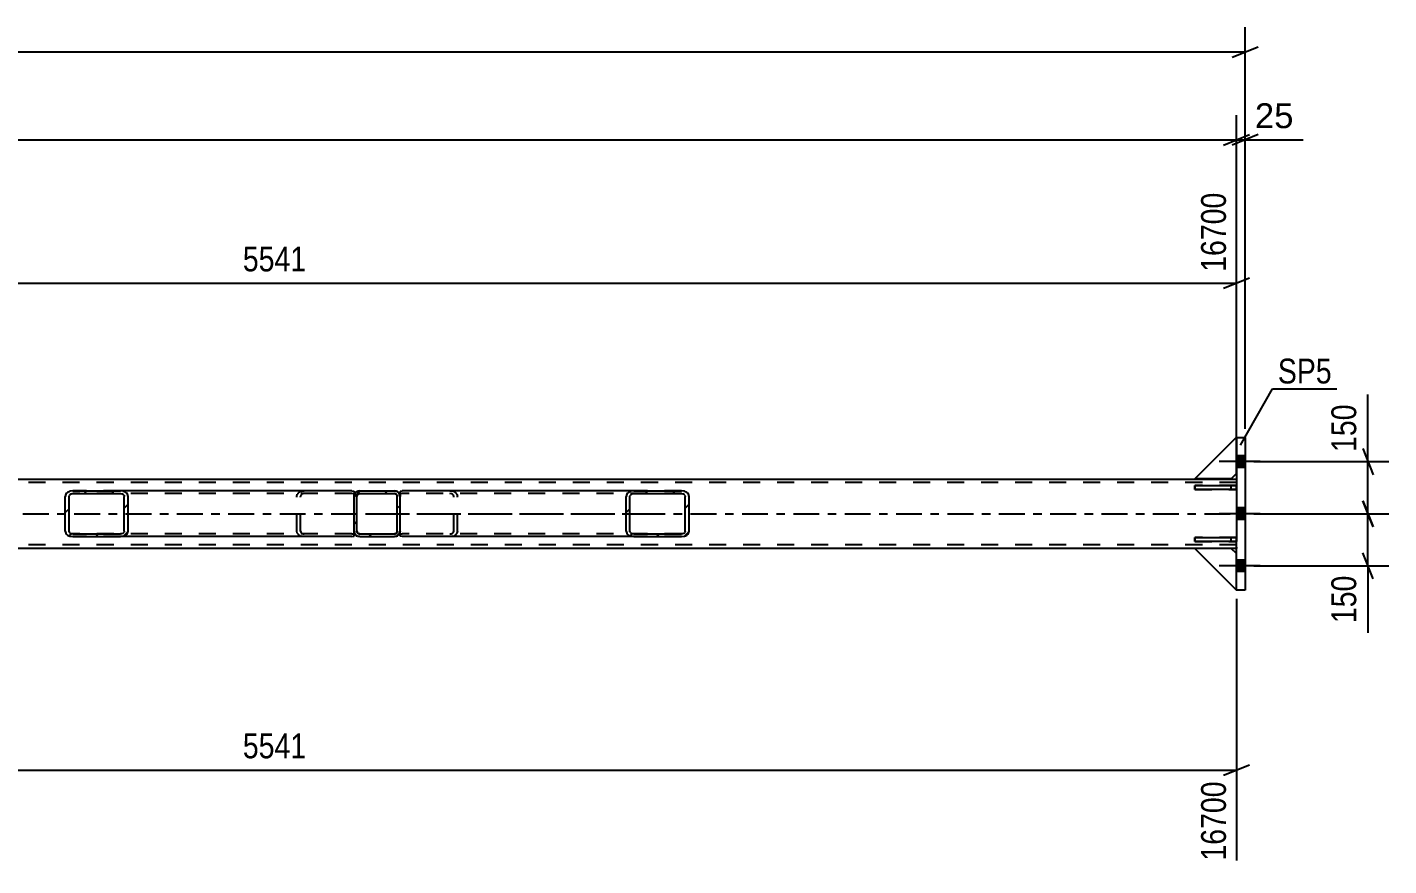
# Model space of a CAD drawing. Header units: millimetres. Extents: x 0 to 1189, y 0 to 841.
# Drawn here: x 526.8 to 683.6, y 331.2 to 427.9 of the extents above; entities that cross this region are included whole.
import ezdxf

# ---------------------------------------------------------------- set-up
doc = ezdxf.new("R2010")
doc.units = ezdxf.units.MM
doc.linetypes.add('DXK_LINE_DOT2', pattern=[3.9198, 1.9599, -1.9599])
doc.linetypes.add('DXK_LINE_DOT3', pattern=[5.9187, 2.979, -0.9799, 0.9799, -0.9799])
doc.styles.add('Arial', font='ARIAL.TTF', dxfattribs={"height": 0.2})
doc.styles.add('Arial Narrow', font='ARIALN.TTF', dxfattribs={"height": 0.2})

# ---------------------------------------------------------------- blocks, each defined once
blk = doc.blocks.new('Part-761554047-2787 - 2746')
at = {"color": 7, "linetype": 'DXK_LINE_DOT2'}
for p, q in [((665.47, 367.79), (661.27, 367.79)), ((661.27, 367.79), (666.07, 362.99)), ((666.07, 367.19), (665.47, 367.79)), ((666.07, 362.99), (666.07, 367.19))]:
    blk.add_line(p, q, dxfattribs=at)
blk = doc.blocks.new('Part-761554047-2777 - 2746')
at = {"color": 2, "linetype": 'Continuous'}
for p, q in [((76.43, 375.79), (666.07, 375.79)), ((661.27, 367.79), (76.43, 367.79)), ((666.07, 367.79), (665.47, 367.79))]:
    blk.add_line(p, q, dxfattribs=at)
at = {"color": 7, "linetype": 'DXK_LINE_DOT2'}
for p, q in [((666.07, 375.39), (76.43, 375.39)), ((666.07, 375.79), (666.07, 367.79)), ((666.07, 368.19), (76.43, 368.19)), ((665.47, 367.79), (661.27, 367.79))]:
    blk.add_line(p, q, dxfattribs=at)
at = {"color": 7, "linetype": 'DXK_LINE_DOT3'}
blk.add_line((76.43, 371.79), (666.07, 371.79), dxfattribs=at)
blk = doc.blocks.new('Part-761554047-2781 - 2746')
at = {"color": 7, "linetype": 'DXK_LINE_DOT2'}
for p, q in [((665.47, 367.79), (661.27, 367.79)), ((661.27, 367.79), (666.07, 362.99)), ((666.07, 367.19), (665.47, 367.79)), ((666.07, 362.99), (666.07, 367.19))]:
    blk.add_line(p, q, dxfattribs=at)
blk = doc.blocks.new('Part-761554047-2784 - 2746')
at = {"color": 2, "linetype": 'Continuous'}
for p, q in [((665.47, 367.79), (661.27, 367.79)), ((661.27, 367.79), (666.07, 362.99)), ((666.07, 367.19), (665.47, 367.79))]:
    blk.add_line(p, q, dxfattribs=at)
at = {"color": 7, "linetype": 'DXK_LINE_DOT2'}
for p, q in [((666.07, 367.19), (666.07, 367.19)), ((666.07, 367.19), (666.07, 367.19)), ((666.07, 362.99), (666.07, 367.19)), ((666.07, 362.99), (666.07, 362.99)), ((666.07, 362.99), (666.07, 362.99))]:
    blk.add_line(p, q, dxfattribs=at)
blk = doc.blocks.new('Part-761554047-2790 - 2746')
at = {"color": 7, "linetype": 'DXK_LINE_DOT2'}
for p, q in [((661.27, 375.82), (666.07, 380.62)), ((666.07, 380.62), (666.07, 376.42)), ((665.47, 375.82), (661.27, 375.82)), ((666.07, 376.42), (665.47, 375.82))]:
    blk.add_line(p, q, dxfattribs=at)
blk = doc.blocks.new('Part-761554047-2793 - 2746')
at = {"color": 2, "linetype": 'Continuous'}
for p, q in [((661.27, 375.82), (666.07, 380.62)), ((666.07, 380.62), (666.07, 380.59)), ((665.47, 375.82), (661.27, 375.82)), ((666.07, 376.42), (665.47, 375.82))]:
    blk.add_line(p, q, dxfattribs=at)
at = {"color": 7, "linetype": 'DXK_LINE_DOT2'}
for q in [(666.07, 380.59), (666.07, 376.42), (666.07, 376.42)]:
    blk.add_line((666.07, 376.42), q, dxfattribs=at)
blk = doc.blocks.new('Part-761554047-2796 - 2746')
at = {"color": 7, "linetype": 'DXK_LINE_DOT2'}
for p, q in [((661.27, 375.82), (666.07, 380.62)), ((666.07, 380.62), (666.07, 376.42)), ((665.47, 375.82), (661.27, 375.82)), ((666.07, 376.42), (665.47, 375.82))]:
    blk.add_line(p, q, dxfattribs=at)
blk = doc.blocks.new('Part-761554047-2797 - 2746')
at = {"color": 7, "linetype": 'DXK_LINE_DOT2'}
for p, q in [((666.07, 375.06), (661.27, 375.06)), ((661.27, 375.06), (661.27, 374.58)), ((665.47, 374.58), (665.47, 375.06)), ((666.07, 374.58), (666.07, 375.06)), ((661.27, 374.58), (666.07, 374.58))]:
    blk.add_line(p, q, dxfattribs=at)
blk = doc.blocks.new('Part-761554047-2798 - 2746')
at = {"color": 7, "linetype": 'DXK_LINE_DOT2'}
for p, q in [((666.07, 369.06), (661.27, 369.06)), ((661.27, 369.06), (661.27, 368.58)), ((665.47, 368.58), (665.47, 369.06)), ((666.07, 368.58), (666.07, 369.06)), ((661.27, 368.58), (666.07, 368.58))]:
    blk.add_line(p, q, dxfattribs=at)
blk = doc.blocks.new('Part-761554047-2799 - 2746')
at = {"color": 2, "linetype": 'Continuous'}
for p, q in [((661.27, 374.58), (661.27, 375.06)), ((661.27, 375.06), (666.07, 375.06)), ((666.07, 375.06), (666.07, 374.58)), ((666.07, 374.58), (661.27, 374.58))]:
    blk.add_line(p, q, dxfattribs=at)
at = {"color": 7, "linetype": 'DXK_LINE_DOT2'}
blk.add_line((665.47, 374.58), (665.47, 375.06), dxfattribs=at)
blk = doc.blocks.new('Part-761554047-2800 - 2746')
at = {"color": 2, "linetype": 'Continuous'}
for p, q in [((661.27, 368.58), (661.27, 369.06)), ((661.27, 369.06), (666.07, 369.06)), ((666.07, 369.06), (666.07, 368.58)), ((666.07, 368.58), (661.27, 368.58))]:
    blk.add_line(p, q, dxfattribs=at)
at = {"color": 7, "linetype": 'DXK_LINE_DOT2'}
blk.add_line((665.47, 368.58), (665.47, 369.06), dxfattribs=at)
blk = doc.blocks.new('Bolt-761554047-2803 - 2746')
at = {"linetype": 'Continuous'}
for points in [[(666.07, 378.45), (666.07, 377.13), (667.07, 377.13), (667.07, 378.45)], [(666.07, 378.45), (666.07, 377.13), (667.07, 377.13), (667.07, 378.45)], [(666.07, 378.45), (666.07, 377.13), (667.07, 377.13), (667.07, 378.45)], [(666.07, 378.45), (666.07, 377.13), (667.07, 377.13), (667.07, 378.45)], [(666.07, 372.45), (666.07, 371.13), (667.07, 371.13), (667.07, 372.45)], [(666.07, 372.45), (666.07, 371.13), (667.07, 371.13), (667.07, 372.45)], [(666.07, 366.45), (666.07, 365.13), (667.07, 365.13), (667.07, 366.45)], [(666.07, 366.45), (666.07, 365.13), (667.07, 365.13), (667.07, 366.45)], [(666.07, 366.45), (666.07, 365.13), (667.07, 365.13), (667.07, 366.45)], [(666.07, 366.45), (666.07, 365.13), (667.07, 365.13), (667.07, 366.45)]]:
    blk.add_hatch(color=1, dxfattribs=at).paths.add_polyline_path(points)
at = {"color": 1, "linetype": 'Continuous'}
for p, q in [((667.07, 378.45), (666.07, 378.45)), ((667.07, 378.45), (666.07, 378.45)), ((667.07, 378.45), (666.07, 378.45)), ((667.07, 378.45), (666.07, 378.45)), ((668.83, 377.79), (664.07, 377.79)), ((668.83, 377.79), (664.07, 377.79)), ((668.83, 377.79), (664.07, 377.79)), ((668.83, 377.79), (664.07, 377.79)), ((667.07, 377.13), (666.07, 377.13)), ((667.07, 377.13), (666.07, 377.13)), ((667.07, 377.13), (666.07, 377.13)), ((667.07, 377.13), (666.07, 377.13)), ((668.83, 371.79), (664.07, 371.79)), ((668.83, 371.79), (664.07, 371.79)), ((667.07, 372.45), (666.07, 372.45)), ((667.07, 372.45), (666.07, 372.45)), ((667.07, 371.13), (666.07, 371.13)), ((667.07, 371.13), (666.07, 371.13)), ((668.83, 365.79), (664.07, 365.79)), ((668.83, 365.79), (664.07, 365.79)), ((668.83, 365.79), (664.07, 365.79)), ((668.83, 365.79), (664.07, 365.79)), ((667.07, 366.45), (666.07, 366.45)), ((667.07, 366.45), (666.07, 366.45)), ((667.07, 366.45), (666.07, 366.45)), ((667.07, 366.45), (666.07, 366.45)), ((667.07, 365.13), (666.07, 365.13)), ((667.07, 365.13), (666.07, 365.13)), ((667.07, 365.13), (666.07, 365.13)), ((667.07, 365.13), (666.07, 365.13))]:
    blk.add_line(p, q, dxfattribs=at)
blk = doc.blocks.new('Part-761554047-2809 - 2746')
at = {"color": 2, "linetype": 'Continuous'}
for p, q in [((666.07, 380.59), (666.07, 375.06)), ((666.07, 380.59), (667.07, 380.59)), ((667.07, 380.59), (667.07, 362.99)), ((666.07, 374.58), (666.07, 369.06)), ((666.07, 362.99), (666.07, 368.58)), ((667.07, 362.99), (666.07, 362.99))]:
    blk.add_line(p, q, dxfattribs=at)
at = {"color": 7, "linetype": 'DXK_LINE_DOT2'}
for p, q in [((666.07, 375.06), (666.07, 374.58)), ((666.07, 368.58), (666.07, 369.06))]:
    blk.add_line(p, q, dxfattribs=at)
blk = doc.blocks.new('Part-761554047-2849 - 2746')
at = {"linetype": 'Continuous'}
h = blk.add_hatch(dxfattribs=at)
h.set_pattern_fill('', scale=0.7, style=0, pattern_type=0)
h.set_pattern_definition([(45, (602.4679, 369.1973), (-1.57154, 1.57154), [])])
h.paths.add_polyline_path([(602.13, 369.15), (602.47, 369.2), (602.75, 369.34), (602.94, 369.54), (603.01, 369.79), (603.01, 373.79), (602.94, 374.03), (602.75, 374.24), (602.47, 374.38), (602.13, 374.43), (596.64, 374.43), (596.3, 374.38), (596.02, 374.24), (595.83, 374.03), (595.76, 373.79), (595.76, 369.79), (595.83, 369.54), (596.02, 369.34), (596.3, 369.2), (596.64, 369.15)])
h.paths.add_polyline_path([(596.47, 369.49), (596.33, 369.56), (596.23, 369.67), (596.2, 369.79), (596.2, 373.79), (596.23, 373.91), (596.33, 374.01), (596.47, 374.08), (596.64, 374.11), (602.13, 374.11), (602.3, 374.08), (602.44, 374.01), (602.54, 373.91), (602.57, 373.79), (602.57, 369.79), (602.54, 369.67), (602.44, 369.56), (602.3, 369.49), (602.13, 369.47), (596.64, 369.47)])
at = {"color": 2, "linetype": 'Continuous'}
for p, q in [((569.71, 374.39), (569.97, 374.43)), ((569.71, 374.39), (569.71, 373.79)), ((596.64, 374.43), (569.97, 374.43)), ((595.83, 374.03), (595.76, 373.79)), ((595.76, 369.79), (595.76, 373.79)), ((596.2, 373.79), (596.23, 373.91)), ((596.2, 369.79), (596.2, 373.79)), ((596.64, 374.43), (596.3, 374.38)), ((596.47, 374.08), (596.64, 374.11)), ((596.64, 374.43), (602.13, 374.43)), ((596.64, 374.11), (602.13, 374.11)), ((602.47, 374.38), (602.13, 374.43)), ((602.13, 374.11), (602.3, 374.08)), ((602.54, 373.91), (602.57, 373.79)), ((602.57, 369.79), (602.57, 373.79)), ((603.01, 373.79), (602.94, 374.03)), ((603.01, 369.79), (603.01, 373.79)), ((569.71, 369.2), (569.71, 369.79)), ((569.71, 369.19), (569.71, 369.2)), ((569.97, 369.15), (569.71, 369.19)), ((596.64, 369.15), (569.97, 369.15)), ((595.76, 369.79), (595.83, 369.54)), ((596.23, 369.67), (596.2, 369.79)), ((596.3, 369.2), (596.64, 369.15)), ((596.64, 369.47), (596.47, 369.49)), ((596.64, 369.47), (602.13, 369.47)), ((596.64, 369.15), (602.13, 369.15)), ((602.3, 369.49), (602.13, 369.47)), ((602.13, 369.15), (602.47, 369.2)), ((602.57, 369.79), (602.54, 369.67)), ((602.94, 369.54), (603.01, 369.79))]:
    blk.add_line(p, q, dxfattribs=at)
at = {"color": 7, "linetype": 'DXK_LINE_DOT2'}
for p, q in [((569.71, 374.39), (569.71, 374.04)), ((569.8, 374.08), (569.71, 374.04)), ((569.71, 369.34), (569.71, 373.79)), ((569.97, 374.11), (569.8, 374.08)), ((602.13, 374.11), (569.97, 374.11)), ((575.46, 374.43), (575.8, 374.38)), ((575.63, 374.08), (575.46, 374.11)), ((575.9, 373.79), (575.87, 373.91)), ((575.9, 369.79), (575.9, 373.79)), ((576.27, 374.03), (576.34, 373.79)), ((576.34, 369.79), (576.34, 373.79)), ((602.13, 374.43), (596.64, 374.43)), ((569.71, 369.54), (569.8, 369.49)), ((569.8, 369.49), (569.97, 369.47)), ((602.13, 369.47), (569.97, 369.47)), ((575.46, 369.47), (575.63, 369.49)), ((575.8, 369.2), (575.46, 369.15)), ((575.87, 369.67), (575.9, 369.79)), ((576.34, 369.79), (576.27, 369.54)), ((602.13, 369.15), (596.64, 369.15))]:
    blk.add_line(p, q, dxfattribs=at)
at = {"color": 7, "linetype": 'DXK_LINE_DOT3'}
blk.add_line((565.86, 371.79), (599.39, 371.79), dxfattribs=at)
at = {"color": 7, "linetype": 'DXK_LINE_DOT2'}
for centre, radius, start, end in [((575.53, 373.7), 0.401, 32.4104, 75.4453), ((575.59, 373.6), 0.802, 32.4104, 75.4453), ((575.53, 369.88), 0.401, 284.5547, 327.5896), ((575.59, 369.97), 0.802, 284.5547, 327.5896)]:
    blk.add_arc(centre, radius, start, end, dxfattribs=at)
at = {"color": 2, "linetype": 'Continuous'}
for centre, radius, start, end in [((596.51, 373.6), 0.802, 104.5547, 147.5896), ((596.57, 373.7), 0.401, 104.5547, 147.5896), ((602.2, 373.7), 0.401, 32.4104, 75.4453), ((602.27, 373.6), 0.802, 32.4104, 75.4453), ((596.51, 369.97), 0.802, 212.4104, 255.4453), ((596.57, 369.88), 0.401, 212.4104, 255.4453), ((602.2, 369.88), 0.401, 284.5547, 327.5896), ((602.27, 369.97), 0.802, 284.5547, 327.5896)]:
    blk.add_arc(centre, radius, start, end, dxfattribs=at)
blk = doc.blocks.new('Part-761554047-2855 - 2746')
at = {"linetype": 'Continuous'}
h = blk.add_hatch(dxfattribs=at)
h.set_pattern_fill('', scale=0.7, style=0, pattern_type=0)
h.set_pattern_definition([(45, (569.3167, 369.1973), (-1.57154, 1.57154), [])])
h.paths.add_polyline_path([(569.07, 369.15), (569.32, 369.2), (569.52, 369.34), (569.66, 369.54), (569.71, 369.79), (569.71, 373.79), (569.66, 374.03), (569.52, 374.24), (569.32, 374.38), (569.07, 374.43), (565.07, 374.43), (564.83, 374.38), (564.62, 374.24), (564.48, 374.03), (564.43, 373.79), (564.43, 369.79), (564.48, 369.54), (564.62, 369.34), (564.83, 369.2), (565.07, 369.15)])
h.paths.add_polyline_path([(564.95, 369.49), (564.85, 369.56), (564.78, 369.67), (564.75, 369.79), (564.75, 373.79), (564.78, 373.91), (564.85, 374.01), (564.95, 374.08), (565.07, 374.11), (569.07, 374.11), (569.19, 374.08), (569.3, 374.01), (569.37, 373.91), (569.39, 373.79), (569.39, 369.79), (569.37, 369.67), (569.3, 369.56), (569.19, 369.49), (569.07, 369.47), (565.07, 369.47)])
at = {"color": 7, "linetype": 'DXK_LINE_DOT2'}
for p, q in [((564.43, 373.79), (564.48, 374.03)), ((564.43, 369.79), (564.43, 373.79)), ((564.78, 373.91), (564.75, 373.79)), ((564.75, 369.79), (564.75, 373.79)), ((564.83, 374.38), (565.07, 374.43)), ((565.07, 374.11), (564.95, 374.08)), ((565.07, 374.43), (569.07, 374.43)), ((565.07, 374.11), (569.07, 374.11)), ((569.07, 374.43), (569.32, 374.38)), ((569.19, 374.08), (569.07, 374.11)), ((569.39, 373.79), (569.37, 373.91)), ((569.39, 369.79), (569.39, 373.79)), ((569.66, 374.03), (569.71, 373.79)), ((569.71, 369.79), (569.71, 373.79)), ((564.48, 369.54), (564.43, 369.79)), ((564.75, 369.79), (564.78, 369.67)), ((565.07, 369.15), (564.83, 369.2)), ((564.95, 369.49), (565.07, 369.47)), ((565.07, 369.47), (569.07, 369.47)), ((565.07, 369.15), (569.07, 369.15)), ((569.07, 369.47), (569.19, 369.49)), ((569.32, 369.2), (569.07, 369.15)), ((569.37, 369.67), (569.39, 369.79)), ((569.71, 369.79), (569.66, 369.54))]:
    blk.add_line(p, q, dxfattribs=at)
at = {"color": 2, "linetype": 'Continuous'}
for p, q in [((564.48, 374.03), (564.43, 373.79)), ((564.43, 369.79), (564.43, 373.79)), ((564.75, 373.79), (564.78, 373.91)), ((564.75, 369.79), (564.75, 373.79)), ((565.07, 374.43), (564.83, 374.38)), ((564.95, 374.08), (565.07, 374.11)), ((565.07, 374.43), (569.07, 374.43)), ((565.07, 374.11), (569.07, 374.11)), ((569.32, 374.38), (569.07, 374.43)), ((569.07, 374.11), (569.19, 374.08)), ((569.37, 373.91), (569.39, 373.79)), ((569.39, 369.79), (569.39, 373.79)), ((569.71, 373.79), (569.66, 374.03)), ((569.71, 369.79), (569.71, 373.79)), ((564.43, 369.79), (564.48, 369.54)), ((564.78, 369.67), (564.75, 369.79)), ((564.83, 369.2), (565.07, 369.15)), ((565.07, 369.47), (564.95, 369.49)), ((565.07, 369.47), (569.07, 369.47)), ((565.07, 369.15), (569.07, 369.15)), ((569.19, 369.49), (569.07, 369.47)), ((569.07, 369.15), (569.32, 369.2)), ((569.39, 369.79), (569.37, 369.67)), ((569.66, 369.54), (569.71, 369.79))]:
    blk.add_line(p, q, dxfattribs=at)
at = {"color": 7, "linetype": 'DXK_LINE_DOT3'}
blk.add_line((567.07, 371.79), (567.07, 371.79), dxfattribs=at)
at = {"color": 7, "linetype": 'DXK_LINE_DOT2'}
for centre, radius, start, end in [((565.07, 373.79), 0.64, 112.5, 157.5), ((565.07, 373.79), 0.32, 112.5, 157.5), ((569.07, 373.79), 0.32, 22.5, 67.5), ((569.07, 373.79), 0.64, 22.5, 67.5), ((565.07, 369.79), 0.64, 202.5, 247.5), ((565.07, 369.79), 0.32, 202.5, 247.5), ((569.07, 369.79), 0.32, 292.5, 337.5), ((569.07, 369.79), 0.64, 292.5, 337.5)]:
    blk.add_arc(centre, radius, start, end, dxfattribs=at)
at = {"color": 2, "linetype": 'Continuous'}
for centre, radius, start, end in [((565.07, 373.79), 0.64, 112.5, 157.5), ((565.07, 373.79), 0.32, 112.5, 157.5), ((569.07, 373.79), 0.32, 22.5, 67.5), ((569.07, 373.79), 0.64, 22.5, 67.5), ((565.07, 369.79), 0.64, 202.5, 247.5), ((565.07, 369.79), 0.32, 202.5, 247.5), ((569.07, 369.79), 0.32, 292.5, 337.5), ((569.07, 369.79), 0.64, 292.5, 337.5)]:
    blk.add_arc(centre, radius, start, end, dxfattribs=at)
blk = doc.blocks.new('Part-761554047-2874 - 2746')
at = {"linetype": 'Continuous'}
h = blk.add_hatch(dxfattribs=at)
h.set_pattern_fill('', scale=0.7, style=0, pattern_type=0)
h.set_pattern_definition([(45, (537.839, 369.1973), (-1.57154, 1.57154), [])])
h.paths.add_polyline_path([(537.5, 369.15), (537.84, 369.2), (538.12, 369.34), (538.31, 369.54), (538.38, 369.79), (538.38, 373.79), (538.31, 374.03), (538.12, 374.24), (537.84, 374.38), (537.5, 374.43), (532.01, 374.43), (531.68, 374.38), (531.39, 374.24), (531.2, 374.03), (531.13, 373.79), (531.13, 369.79), (531.2, 369.54), (531.39, 369.34), (531.68, 369.2), (532.01, 369.15)])
h.paths.add_polyline_path([(531.84, 369.49), (531.7, 369.56), (531.61, 369.67), (531.57, 369.79), (531.57, 373.79), (531.61, 373.91), (531.7, 374.01), (531.84, 374.08), (532.01, 374.11), (537.5, 374.11), (537.67, 374.08), (537.81, 374.01), (537.91, 373.91), (537.94, 373.79), (537.94, 369.79), (537.91, 369.67), (537.81, 369.56), (537.67, 369.49), (537.5, 369.47), (532.01, 369.47)])
at = {"color": 2, "linetype": 'Continuous'}
for p, q in [((531.2, 374.03), (531.13, 373.79)), ((531.13, 369.79), (531.13, 373.79)), ((531.57, 373.79), (531.61, 373.91)), ((531.57, 369.79), (531.57, 373.79)), ((532.01, 374.43), (531.68, 374.38)), ((531.84, 374.08), (532.01, 374.11)), ((532.01, 374.43), (537.5, 374.43)), ((532.01, 374.11), (537.5, 374.11)), ((564.17, 374.43), (537.5, 374.43)), ((537.84, 374.38), (537.5, 374.43)), ((537.5, 374.11), (537.67, 374.08)), ((537.91, 373.91), (537.94, 373.79)), ((537.94, 369.79), (537.94, 373.79)), ((538.38, 373.79), (538.31, 374.03)), ((538.38, 369.79), (538.38, 373.79)), ((564.17, 374.43), (564.43, 374.39)), ((564.43, 374.39), (564.43, 374.38)), ((564.43, 374.38), (564.43, 374.24)), ((564.43, 374.24), (564.43, 373.79)), ((531.13, 369.79), (531.2, 369.54)), ((531.61, 369.67), (531.57, 369.79)), ((531.68, 369.2), (532.01, 369.15)), ((532.01, 369.47), (531.84, 369.49)), ((532.01, 369.47), (537.5, 369.47)), ((532.01, 369.15), (537.5, 369.15)), ((537.67, 369.49), (537.5, 369.47)), ((537.5, 369.15), (537.84, 369.2)), ((564.17, 369.15), (537.5, 369.15)), ((537.94, 369.79), (537.91, 369.67)), ((538.31, 369.54), (538.38, 369.79)), ((564.17, 369.15), (564.43, 369.19)), ((564.43, 369.19), (564.43, 369.79))]:
    blk.add_line(p, q, dxfattribs=at)
at = {"color": 7, "linetype": 'DXK_LINE_DOT2'}
for p, q in [((537.5, 374.43), (532.01, 374.43)), ((564.17, 374.11), (532.01, 374.11)), ((557.81, 373.79), (557.87, 374.03)), ((557.81, 369.79), (557.81, 373.79)), ((558.28, 373.91), (558.24, 373.79)), ((558.24, 369.79), (558.24, 373.79)), ((558.35, 374.38), (558.68, 374.43)), ((558.68, 374.11), (558.52, 374.08)), ((564.34, 374.08), (564.17, 374.11)), ((564.43, 374.04), (564.34, 374.08)), ((564.43, 374.39), (564.43, 374.39)), ((564.43, 374.24), (564.43, 374.04)), ((564.43, 369.79), (564.43, 374.03)), ((564.17, 369.47), (532.01, 369.47)), ((537.5, 369.15), (532.01, 369.15)), ((557.87, 369.54), (557.81, 369.79)), ((558.24, 369.79), (558.28, 369.67)), ((558.68, 369.15), (558.35, 369.2)), ((558.52, 369.49), (558.68, 369.47)), ((564.17, 369.47), (564.34, 369.49)), ((564.34, 369.49), (564.43, 369.54))]:
    blk.add_line(p, q, dxfattribs=at)
at = {"color": 2, "linetype": 'Continuous'}
for centre, radius, start, end in [((531.88, 373.6), 0.802, 104.5547, 147.5896), ((531.94, 373.7), 0.401, 104.5547, 147.5896), ((537.57, 373.7), 0.401, 32.4104, 75.4453), ((537.64, 373.6), 0.802, 32.4104, 75.4453), ((531.88, 369.97), 0.802, 212.4104, 255.4453), ((531.94, 369.88), 0.401, 212.4104, 255.4453), ((537.57, 369.88), 0.401, 284.5547, 327.5896), ((537.64, 369.97), 0.802, 284.5547, 327.5896)]:
    blk.add_arc(centre, radius, start, end, dxfattribs=at)
at = {"color": 7, "linetype": 'DXK_LINE_DOT2'}
for centre, radius, start, end in [((558.55, 373.6), 0.802, 104.5547, 147.5896), ((558.62, 373.7), 0.401, 104.5547, 147.5896), ((558.55, 369.97), 0.802, 212.4104, 255.4453), ((558.62, 369.88), 0.401, 212.4104, 255.4453)]:
    blk.add_arc(centre, radius, start, end, dxfattribs=at)
blk = doc.blocks.new('StraightDimension-761554047-13179 - 2746')
at = {"color": 7, "linetype": 'Continuous'}
for p, q in [((444.44, 389.99), (444.44, 408.82)), ((666.07, 376.82), (666.07, 408.82)), ((445.94, 398.97), (442.94, 397.77)), ((664.57, 397.77), (667.57, 398.97)), ((444.44, 398.37), (666.07, 398.37))]:
    blk.add_line(p, q, dxfattribs=at)
at = {"color": 0, "linetype": 'Continuous'}
blk.add_wipeout([(665.47, 409.42), (661.27, 409.42), (661.27, 399.07), (665.47, 399.07)], dxfattribs=at)
at = {"color": 0}
blk.add_wipeout([(559.51, 399.12), (559.51, 403.32), (551, 403.32), (551, 399.12)], dxfattribs=at)
at = {"color": 3, "linetype": 'Continuous', "style": 'Arial Narrow'}
blk.add_text('16700', height=2.863, rotation=90.0002, dxfattribs=at).set_placement((664.87, 399.67))
at = {"color": 3, "style": 'Arial Narrow'}
blk.add_text('5541', height=2.863, dxfattribs=at).set_placement((551.6, 399.72))
blk = doc.blocks.new('StraightDimension-761554047-3004 - 2746')
at = {"color": 7, "linetype": 'Continuous'}
for p, q in [((666.07, 361.99), (666.07, 331.81)), ((444.44, 358.04), (444.44, 331.81)), ((445.94, 342.85), (442.94, 341.65)), ((444.44, 342.25), (666.07, 342.25)), ((664.57, 341.65), (667.57, 342.85))]:
    blk.add_line(p, q, dxfattribs=at)
at = {"color": 0}
blk.add_wipeout([(559.51, 343), (559.51, 347.2), (551, 347.2), (551, 343)], dxfattribs=at)
at = {"color": 0, "linetype": 'Continuous'}
blk.add_wipeout([(665.47, 341.55), (661.27, 341.55), (661.27, 331.21), (665.47, 331.21)], dxfattribs=at)
at = {"color": 3, "style": 'Arial Narrow'}
blk.add_text('5541', height=2.863, dxfattribs=at).set_placement((551.6, 343.6))
at = {"color": 3, "linetype": 'Continuous', "style": 'Arial Narrow'}
blk.add_text('16700', height=2.863, rotation=90.0002, dxfattribs=at).set_placement((664.87, 331.81))
blk = doc.blocks.new('StraightDimension-761554047-3073 - 2746')
at = {"color": 7, "linetype": 'Continuous'}
for p, q in [((667.07, 381.59), (667.07, 427.86)), ((665.57, 424.41), (668.57, 425.61)), ((62.53, 425.01), (667.07, 425.01))]:
    blk.add_line(p, q, dxfattribs=at)
blk = doc.blocks.new('StraightDimension-761554047-3091 - 2746')
at = {"color": 7, "linetype": 'Continuous'}
for p, q in [((668.07, 371.79), (683.63, 371.79)), ((680.63, 373.29), (681.83, 370.29)), ((681.23, 365.79), (681.23, 371.79)), ((681.83, 364.29), (680.63, 367.29)), ((668.07, 365.79), (683.63, 365.79))]:
    blk.add_line(p, q, dxfattribs=at)
at = {"color": 0}
blk.add_wipeout([(680.48, 365.26), (676.28, 365.26), (676.28, 358.58), (680.48, 358.58)], dxfattribs=at)
at = {"color": 7, "linetype": 'Continuous'}
blk.add_line((681.23, 365.79), (681.23, 358.05), dxfattribs=at)
blk.add_line((681.23, 365.79), (681.23, 358.05), dxfattribs=at)
at = {"color": 3, "style": 'Arial Narrow'}
blk.add_text('150', height=2.863, rotation=90.0002, dxfattribs=at).set_placement((679.88, 359.18))
blk = doc.blocks.new('StraightDimension-761554047-3104 - 2746')
at = {"color": 7, "linetype": 'Continuous'}
for p, q in [((680.63, 379.29), (681.83, 376.29)), ((668.07, 377.79), (683.63, 377.79)), ((681.23, 371.79), (681.23, 377.79)), ((668.07, 371.79), (683.63, 371.79)), ((681.83, 370.29), (680.63, 373.29))]:
    blk.add_line(p, q, dxfattribs=at)
at = {"color": 0}
blk.add_wipeout([(680.48, 385), (676.28, 385), (676.28, 378.31), (680.48, 378.31)], dxfattribs=at)
at = {"color": 7, "linetype": 'Continuous'}
blk.add_line((681.23, 377.79), (681.23, 385.52), dxfattribs=at)
blk.add_line((681.23, 377.79), (681.23, 385.52), dxfattribs=at)
at = {"color": 3, "style": 'Arial Narrow'}
blk.add_text('150', height=2.863, rotation=90.0002, dxfattribs=at).set_placement((679.88, 378.91))
blk = doc.blocks.new('StraightDimension-761554047-13310 - 2746')
at = {"color": 7, "linetype": 'Continuous'}
for p, q in [((666.07, 381.62), (666.07, 417.73)), ((667.07, 381.59), (667.07, 417.73)), ((664.57, 414.28), (667.57, 415.48)), ((668.57, 415.48), (665.57, 414.28)), ((666.07, 414.88), (667.07, 414.88))]:
    blk.add_line(p, q, dxfattribs=at)
at = {"color": 0}
blk.add_wipeout([(673.24, 415.63), (673.24, 419.83), (667.6, 419.83), (667.6, 415.63)], dxfattribs=at)
at = {"color": 7, "linetype": 'Continuous'}
blk.add_line((667.07, 414.88), (673.77, 414.88), dxfattribs=at)
blk.add_line((667.07, 414.88), (673.77, 414.88), dxfattribs=at)
at = {"color": 3, "style": 'Arial'}
blk.add_text('25', height=2.865, dxfattribs=at).set_placement((668.2, 416.23))
blk = doc.blocks.new('StraightDimension-761554047-13311 - 2746')
at = {"color": 7, "linetype": 'Continuous'}
for p, q in [((666.07, 381.62), (666.07, 417.73)), ((63.53, 414.88), (666.07, 414.88)), ((664.57, 414.28), (667.57, 415.48))]:
    blk.add_line(p, q, dxfattribs=at)
blk = doc.blocks.new('Mark-761554047-2805 - 2746')
at = {"color": 0}
blk.add_wipeout([(677.06, 386.8), (677.06, 389.8), (670.85, 389.8), (670.85, 386.8)], dxfattribs=at)
blk.add_wipeout([(677.06, 386.8), (677.06, 389.8), (670.85, 389.8), (670.85, 386.8)], dxfattribs=at)
at = {"color": 30, "linetype": 'Continuous'}
for p, q in [((666.56, 379.7), (670.25, 386.2)), ((670.25, 386.2), (677.66, 386.2))]:
    blk.add_line(p, q, dxfattribs=at)
at = {"color": 3, "style": 'Arial Narrow'}
blk.add_text('SP5', height=2.863, dxfattribs=at).set_placement((670.85, 386.8))

msp = doc.modelspace()

# ---------------------------------------------------------------- block references
for name in ['Part-761554047-2790 - 2746', 'Part-761554047-2793 - 2746', 'Part-761554047-2796 - 2746', 'Part-761554047-2809 - 2746', 'Bolt-761554047-2803 - 2746', 'Part-761554047-2777 - 2746', 'Part-761554047-2797 - 2746', 'Part-761554047-2799 - 2746', 'Part-761554047-2874 - 2746', 'Part-761554047-2855 - 2746', 'Part-761554047-2849 - 2746', 'Part-761554047-2798 - 2746', 'Part-761554047-2800 - 2746', 'Part-761554047-2787 - 2746', 'Part-761554047-2781 - 2746', 'Part-761554047-2784 - 2746', 'StraightDimension-761554047-3004 - 2746']:
    msp.add_blockref(name, (0, 0))

# ---------------------------------------------------------------- next in the draw order: block references
for name in ['StraightDimension-761554047-13179 - 2746', 'StraightDimension-761554047-3091 - 2746']:
    msp.add_blockref(name, (0, 0))

# ---------------------------------------------------------------- next in the draw order: block references
msp.add_blockref('StraightDimension-761554047-3073 - 2746', (0, 0))

# ---------------------------------------------------------------- next in the draw order: block references
msp.add_blockref('StraightDimension-761554047-3104 - 2746', (0, 0))

# ---------------------------------------------------------------- next in the draw order: block references
msp.add_blockref('StraightDimension-761554047-13310 - 2746', (0, 0))

# ---------------------------------------------------------------- next in the draw order: block references
msp.add_blockref('StraightDimension-761554047-13311 - 2746', (0, 0))

# ---------------------------------------------------------------- next in the draw order: block references
msp.add_blockref('Mark-761554047-2805 - 2746', (0, 0))

doc.saveas('drawing.dxf')
